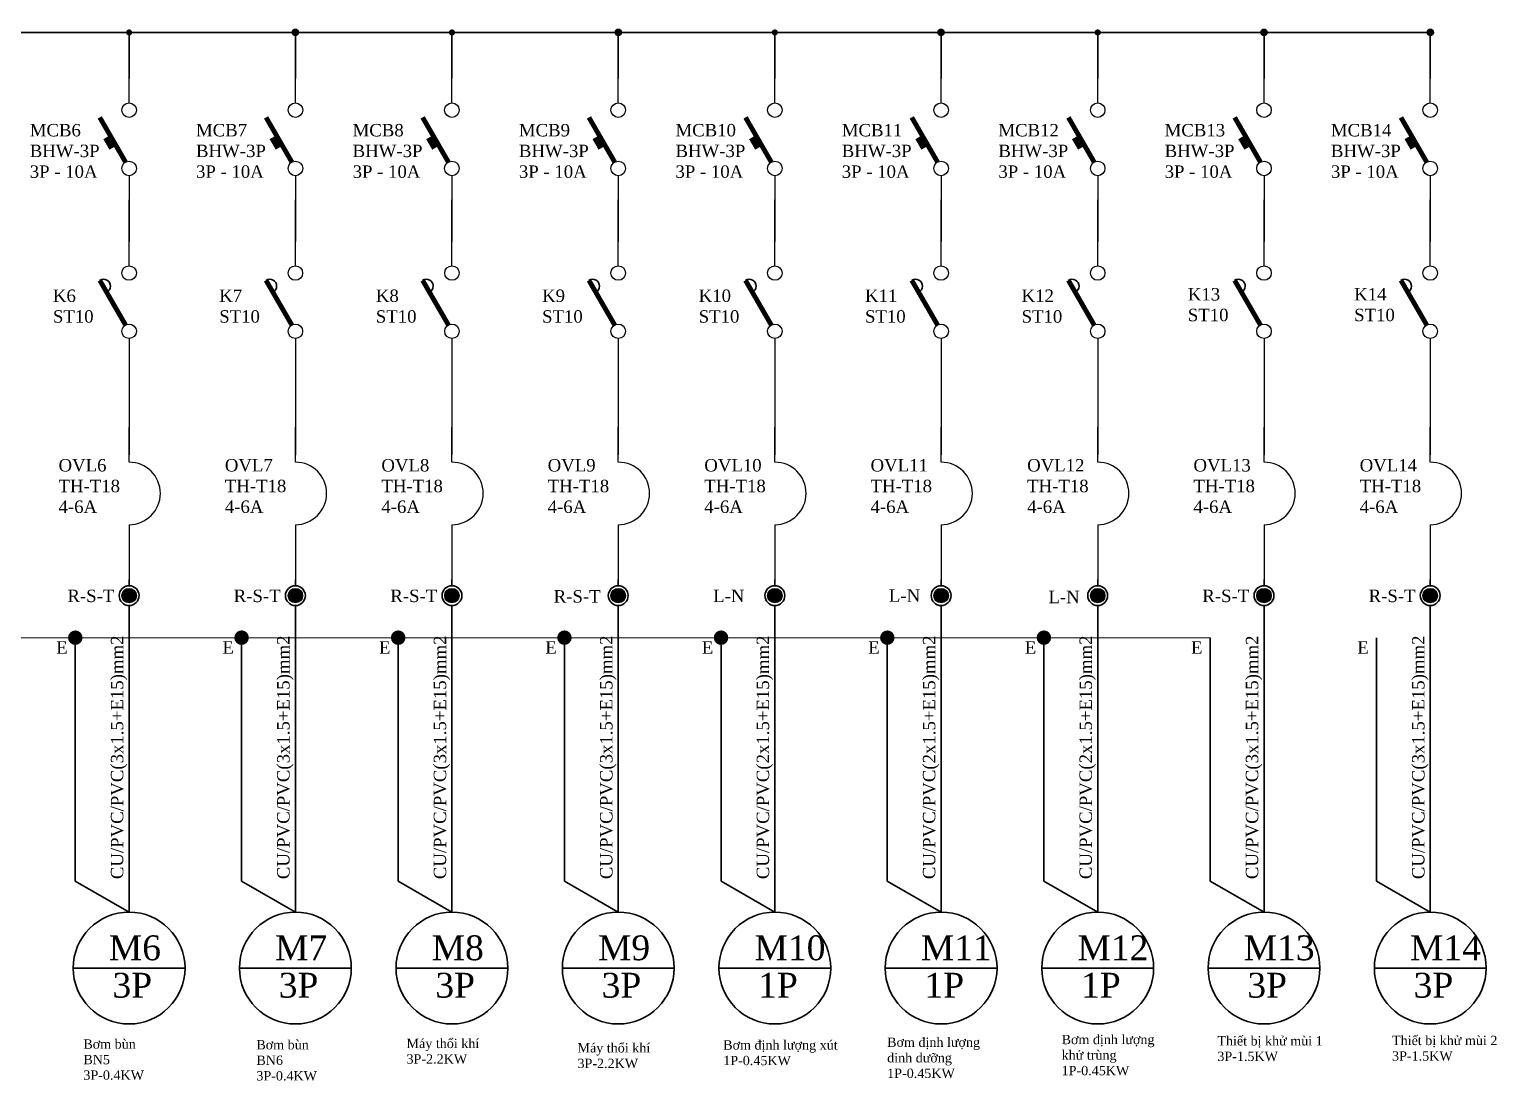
# Model space of a CAD drawing. Header units: millimetres. Extents: x 0 to 19177, y 0 to 12100.
# Drawn here: x 7498 to 9860, y 8298 to 9990 of the extents above; entities that cross this region are included whole.
import ezdxf

# ---------------------------------------------------------------- set-up
doc = ezdxf.new("R2010")
doc.units = ezdxf.units.MM
doc.header["$MEASUREMENT"] = 0
doc.linetypes.add('DASHED', pattern=[0.75, 0.5, -0.25])
doc.linetypes.add('HIDDEN', pattern=[0.375, 0.25, -0.125])
for name, color, linetype in [('1-DAY', 4, 'DASHED'), ('CHUTO', 3, 'Continuous'), ('MANH', 8, 'Continuous'), ('TBD', 2, 'Continuous')]:
    doc.layers.add(name, color=color, linetype=linetype)
doc.layers.add('NetDam', color=7, linetype='Continuous', lineweight=35)
doc.layers.add('NetManh', color=7, linetype='HIDDEN', lineweight=13)
doc.styles.get("Standard").update_dxf_attribs({"font": 'arial.ttf'})

# ---------------------------------------------------------------- blocks, each defined once
blk = doc.blocks.new('di2')
at = {"layer": 'TBD', "color": 0}
for p, q in [((0, 500), (0, 625)), ((0, 125), (0, 0))]:
    blk.add_line(p, q, dxfattribs=at)
for points, const_width in [([(-18.4, 195.2), (-151.1, 425)], 25), ([(-88.4, 266.4), (-119.7, 320.5)], 30)]:
    blk.add_lwpolyline(points, dxfattribs=dict(at, const_width=const_width))
for centre in [(0, 462.5), (0, 162.5)]:
    blk.add_circle(centre, 37.5, dxfattribs=at)

msp = doc.modelspace()

# ---------------------------------------------------------------- hatches: boundary and pattern name
at = {"layer": 'NetDam'}
h = msp.add_hatch(color=256, dxfattribs=at)
h.dxf.hatch_style = 1
h.paths.add_polyline_path([(7653.7, 9985.5), (7663.7, 9985.5, 1)])
h.paths.add_polyline_path([(7663.7, 9985.5), (7658.7, 9985.5), (7658.7, 9980.5, 0.414214)])
h.paths.add_polyline_path([(7658.7, 9985.5), (7653.7, 9985.5, 0.414214), (7658.7, 9980.5)])
h = msp.add_hatch(color=256, dxfattribs=at)
h.dxf.hatch_style = 1
h.paths.add_polyline_path([(7921.4, 9985.5), (7931.4, 9985.5, 1)])
h.paths.add_polyline_path([(7931.4, 9985.5), (7926.4, 9985.5), (7926.4, 9980.5, 0.414214)])
h.paths.add_polyline_path([(7926.4, 9985.5), (7921.4, 9985.5, 0.414214), (7926.4, 9980.5)])
h = msp.add_hatch(color=256, dxfattribs=at)
h.dxf.hatch_style = 1
h.paths.add_polyline_path([(8173.4, 9985.5), (8183.4, 9985.5, 1)])
h.paths.add_polyline_path([(8183.4, 9985.5), (8178.4, 9985.5), (8178.4, 9980.5, 0.414214)])
h.paths.add_polyline_path([(8178.4, 9985.5), (8173.4, 9985.5, 0.414214), (8178.4, 9980.5)])
h = msp.add_hatch(color=256, dxfattribs=at)
h.dxf.hatch_style = 1
h.paths.add_polyline_path([(8441.1, 9985.5), (8451.1, 9985.5, 1)])
h.paths.add_polyline_path([(8451.1, 9985.5), (8446.1, 9985.5), (8446.1, 9980.5, 0.414214)])
h.paths.add_polyline_path([(8446.1, 9985.5), (8441.1, 9985.5, 0.414214), (8446.1, 9980.5)])
h = msp.add_hatch(color=256, dxfattribs=at)
h.dxf.hatch_style = 1
h.paths.add_polyline_path([(8693.2, 9985.5), (8703.2, 9985.5, 1)])
h.paths.add_polyline_path([(8703.2, 9985.5), (8698.2, 9985.5), (8698.2, 9980.5, 0.414214)])
h.paths.add_polyline_path([(8698.2, 9985.5), (8693.2, 9985.5, 0.414214), (8698.2, 9980.5)])
h = msp.add_hatch(color=256, dxfattribs=at)
h.dxf.hatch_style = 1
h.paths.add_polyline_path([(8960.8, 9985.5), (8970.8, 9985.5, 1)])
h.paths.add_polyline_path([(8970.8, 9985.5), (8965.8, 9985.5), (8965.8, 9980.5, 0.414214)])
h.paths.add_polyline_path([(8965.8, 9985.5), (8960.8, 9985.5, 0.414214), (8965.8, 9980.5)])
h = msp.add_hatch(color=256, dxfattribs=at)
h.dxf.hatch_style = 1
h.paths.add_polyline_path([(9212.9, 9985.5), (9222.9, 9985.5, 1)])
h.paths.add_polyline_path([(9222.9, 9985.5), (9217.9, 9985.5), (9217.9, 9980.5, 0.414214)])
h.paths.add_polyline_path([(9217.9, 9985.5), (9212.9, 9985.5, 0.414214), (9217.9, 9980.5)])
h = msp.add_hatch(color=256, dxfattribs=at)
h.dxf.hatch_style = 1
h.paths.add_polyline_path([(9480.6, 9985.5), (9490.6, 9985.5, 1)])
h.paths.add_polyline_path([(9490.6, 9985.5), (9485.6, 9985.5), (9485.6, 9980.5, 0.414214)])
h.paths.add_polyline_path([(9485.6, 9985.5), (9480.6, 9985.5, 0.414214), (9485.6, 9980.5)])
h = msp.add_hatch(color=256, dxfattribs=at)
h.dxf.hatch_style = 1
h.paths.add_polyline_path([(9748.2, 9985.5), (9758.2, 9985.5, 1)])
h.paths.add_polyline_path([(9758.2, 9985.5), (9753.2, 9985.5), (9753.2, 9980.5, 0.414214)])
h.paths.add_polyline_path([(9753.2, 9985.5), (9748.2, 9985.5, 0.414214), (9753.2, 9980.5)])
h = msp.add_hatch(color=256, dxfattribs=at)
h.dxf.hatch_style = 1
h.paths.add_polyline_path([(7670.4, 9079, 1), (7647, 9079, 1)])
h = msp.add_hatch(color=256, dxfattribs=at)
h.dxf.hatch_style = 1
h.paths.add_polyline_path([(7938.1, 9079, 1), (7914.6, 9079, 1)])
h = msp.add_hatch(color=256, dxfattribs=at)
h.dxf.hatch_style = 1
h.paths.add_polyline_path([(8190.2, 9079, 1), (8166.7, 9079, 1)])
h = msp.add_hatch(color=256, dxfattribs=at)
h.dxf.hatch_style = 1
h.paths.add_polyline_path([(8457.8, 9079, 1), (8434.4, 9079, 1)])
h = msp.add_hatch(color=256, dxfattribs=at)
h.dxf.hatch_style = 1
h.paths.add_polyline_path([(8709.9, 9079, 1), (8686.5, 9079, 1)])
h = msp.add_hatch(color=256, dxfattribs=at)
h.dxf.hatch_style = 1
h.paths.add_polyline_path([(8977.6, 9079, 1), (8954.1, 9079, 1)])
h = msp.add_hatch(color=256, dxfattribs=at)
h.dxf.hatch_style = 1
h.paths.add_polyline_path([(9229.6, 9079, 1), (9206.2, 9079, 1)])
h = msp.add_hatch(color=256, dxfattribs=at)
h.dxf.hatch_style = 1
h.paths.add_polyline_path([(9497.3, 9079, 1), (9473.8, 9079, 1)])
h = msp.add_hatch(color=256, dxfattribs=at)
h.dxf.hatch_style = 1
h.paths.add_polyline_path([(9764.9, 9079, 1), (9741.5, 9079, 1)])
h = msp.add_hatch(color=256, dxfattribs=at)
h.dxf.hatch_style = 1
h.paths.add_polyline_path([(7583.8, 9011.3, 1), (7560.4, 9011.3, 1)])
h = msp.add_hatch(color=256, dxfattribs=at)
h.dxf.hatch_style = 1
h.paths.add_polyline_path([(7851.5, 9011.3, 1), (7828, 9011.3, 1)])
h = msp.add_hatch(color=256, dxfattribs=at)
h.dxf.hatch_style = 1
h.paths.add_polyline_path([(8103.6, 9011.3, 1), (8080.1, 9011.3, 1)])
h = msp.add_hatch(color=256, dxfattribs=at)
h.dxf.hatch_style = 1
h.paths.add_polyline_path([(8371.2, 9011.3, 1), (8347.8, 9011.3, 1)])
h = msp.add_hatch(color=256, dxfattribs=at)
h.dxf.hatch_style = 1
h.paths.add_polyline_path([(8623.3, 9011.3, 1), (8599.9, 9011.3, 1)])
h = msp.add_hatch(color=256, dxfattribs=at)
h.dxf.hatch_style = 1
h.paths.add_polyline_path([(8890.9, 9011.3, 1), (8867.5, 9011.3, 1)])
h = msp.add_hatch(color=256, dxfattribs=at)
h.dxf.hatch_style = 1
h.paths.add_polyline_path([(9143, 9011.3, 1), (9119.6, 9011.3, 1)])

# ---------------------------------------------------------------- linework, layer by layer
at = {"layer": 'CHUTO', "color": 7}
for p, q in [((7658.7, 9293.9), (7658.7, 9350.1)), ((7926.4, 9293.9), (7926.4, 9350.1)), ((8178.4, 9293.9), (8178.4, 9350.1)), ((8446.1, 9293.9), (8446.1, 9350.1)), ((8698.2, 9293.9), (8698.2, 9350.1)), ((8965.8, 9293.9), (8965.8, 9350.1)), ((9217.9, 9293.9), (9217.9, 9350.1)), ((9485.6, 9293.9), (9485.6, 9350.1)), ((9753.2, 9293.9), (9753.2, 9350.1)), ((7658.7, 9193.2), (7658.7, 9095.3)), ((7926.4, 9193.2), (7926.4, 9095.3)), ((8178.4, 9193.2), (8178.4, 9095.3)), ((8446.1, 9193.2), (8446.1, 9095.3)), ((8698.2, 9193.2), (8698.2, 9095.3)), ((8965.8, 9193.2), (8965.8, 9095.3)), ((9217.9, 9193.2), (9217.9, 9095.3)), ((9485.6, 9193.2), (9485.6, 9095.3)), ((9753.2, 9193.2), (9753.2, 9095.3))]:
    msp.add_line(p, q, dxfattribs=at)
at = {"layer": 'MANH', "color": 7, "ltscale": 100}
for centre in [(7658.7, 9243.5), (7926.4, 9243.5), (8178.4, 9243.5), (8446.1, 9243.5), (8698.2, 9243.5), (8965.8, 9243.5), (9217.9, 9243.5), (9485.6, 9243.5), (9753.2, 9243.5)]:
    msp.add_arc(centre, 50.3, 270, 90, dxfattribs=at)
at = {"layer": 'NetDam', "color": 0}
for p, q in [((7139, 9985.5), (7658.7, 9985.5)), ((7658.7, 9911.2), (7658.7, 9985.5)), ((7658.7, 9985.5), (8178.4, 9985.5)), ((7926.4, 9911.2), (7926.4, 9985.5)), ((8178.4, 9911.2), (8178.4, 9985.5)), ((8178.4, 9985.5), (8698.2, 9985.5)), ((8446.1, 9911.2), (8446.1, 9985.5)), ((8698.2, 9911.2), (8698.2, 9985.5)), ((8698.2, 9985.5), (9217.9, 9985.5)), ((8965.8, 9911.2), (8965.8, 9985.5)), ((9217.9, 9911.2), (9217.9, 9985.5)), ((9217.9, 9985.5), (9480.6, 9985.5)), ((9485.6, 9911.2), (9485.6, 9985.5)), ((9485.6, 9985.5), (9748.2, 9985.5)), ((9753.2, 9911.2), (9753.2, 9985.5)), ((7658.7, 9715.9), (7658.7, 9649)), ((7926.4, 9715.9), (7926.4, 9649)), ((8178.4, 9715.9), (8178.4, 9649)), ((8446.1, 9715.9), (8446.1, 9649)), ((8698.2, 9715.9), (8698.2, 9649)), ((8965.8, 9715.9), (8965.8, 9649)), ((9217.9, 9715.9), (9217.9, 9649)), ((9485.6, 9715.9), (9485.6, 9649)), ((9753.2, 9715.9), (9753.2, 9649)), ((7658.7, 9095), (7658.7, 9105)), ((7926.4, 9095), (7926.4, 9105)), ((8178.4, 9095), (8178.4, 9105)), ((8446.1, 9095), (8446.1, 9105)), ((8698.2, 9095), (8698.2, 9105)), ((8965.8, 9095), (8965.8, 9105)), ((9217.9, 9095), (9217.9, 9105)), ((9485.6, 9095), (9485.6, 9105)), ((9753.2, 9095), (9753.2, 9105)), ((7658.7, 9063), (7658.7, 8569.5)), ((7926.4, 9063), (7926.4, 8569.5)), ((8178.4, 9063), (8178.4, 8569.5)), ((8446.1, 9063), (8446.1, 8569.5)), ((8698.2, 9063), (8698.2, 8569.5)), ((8965.8, 9063), (8965.8, 8569.5)), ((9217.9, 9063), (9217.9, 8569.5)), ((9485.6, 9063), (9485.6, 8569.5)), ((9753.2, 9063), (9753.2, 8569.5)), ((7572.1, 9007), (7572.1, 9011.3)), ((7572.1, 8619.5), (7572.1, 9011.3)), ((7572.1, 9011.3), (7572.1, 9011.3)), ((7839.8, 9007), (7839.8, 9011.3)), ((7839.8, 8619.5), (7839.8, 9011.3)), ((8091.8, 9007), (8091.8, 9011.3)), ((8091.8, 8619.5), (8091.8, 9011.3)), ((8091.8, 9011.3), (8091.8, 9011.3)), ((8359.5, 9007), (8359.5, 9011.3)), ((8359.5, 8619.5), (8359.5, 9011.3)), ((8611.6, 9007), (8611.6, 9011.3)), ((8611.6, 8619.5), (8611.6, 9011.3)), ((8611.6, 9011.3), (8611.6, 9011.3)), ((8879.2, 9007), (8879.2, 9011.3)), ((8879.2, 8619.5), (8879.2, 9011.3)), ((9131.3, 9007), (9131.3, 9011.3)), ((9131.3, 8619.5), (9131.3, 9011.3)), ((9131.3, 9011.3), (9131.3, 9011.3)), ((9399, 9007), (9399, 9011.3)), ((9399, 8619.5), (9399, 9011.3)), ((9399, 9011.3), (9399, 8999.5)), ((9666.6, 9007), (9666.6, 9011.3)), ((9666.6, 8619.5), (9666.6, 9011.3)), ((9666.6, 9011.3), (9666.6, 8999.5)), ((7658.7, 8569.5), (7658.7, 8689.5)), ((7926.4, 8569.5), (7926.4, 8689.5)), ((8178.4, 8569.5), (8178.4, 8689.5)), ((8446.1, 8569.5), (8446.1, 8689.5)), ((8698.2, 8569.5), (8698.2, 8689.5)), ((8965.8, 8569.5), (8965.8, 8689.5)), ((9217.9, 8569.5), (9217.9, 8689.5)), ((9485.6, 8569.5), (9485.6, 8689.5)), ((9753.2, 8569.5), (9753.2, 8689.5)), ((7658.7, 8569.5), (7572.1, 8619.5)), ((7926.4, 8569.5), (7839.8, 8619.5)), ((8178.4, 8569.5), (8091.8, 8619.5)), ((8446.1, 8569.5), (8359.5, 8619.5)), ((8698.2, 8569.5), (8611.6, 8619.5)), ((8965.8, 8569.5), (8879.2, 8619.5)), ((9217.9, 8569.5), (9131.3, 8619.5)), ((9485.6, 8569.5), (9399, 8619.5)), ((9753.2, 8569.5), (9666.6, 8619.5)), ((7568.7, 8479.5), (7748.7, 8479.5)), ((7836.4, 8479.5), (8016.4, 8479.5)), ((8088.4, 8479.5), (8268.4, 8479.5)), ((8356.1, 8479.5), (8536.1, 8479.5)), ((8608.2, 8479.5), (8788.2, 8479.5)), ((8875.8, 8479.5), (9055.8, 8479.5)), ((9127.9, 8479.5), (9307.9, 8479.5)), ((9395.6, 8479.5), (9575.6, 8479.5)), ((9663.2, 8479.5), (9843.2, 8479.5))]:
    msp.add_line(p, q, dxfattribs=at)
at = {"layer": 'NetDam'}
for centre in [(7926.4, 9985.5), (8446.1, 9985.5), (8965.8, 9985.5), (9485.6, 9985.5), (9753.2, 9985.5)]:
    msp.add_circle(centre, 5, dxfattribs=at)
at = {"layer": 'NetDam', "color": 0}
for centre, radius in [((7658.7, 9079), 16), ((7926.4, 9079), 16), ((8178.4, 9079), 16), ((8446.1, 9079), 16), ((8698.2, 9079), 16), ((8965.8, 9079), 16), ((9217.9, 9079), 16), ((9485.6, 9079), 16), ((9753.2, 9079), 16), ((7658.7, 8479.5), 90), ((7926.4, 8479.5), 90), ((8178.4, 8479.5), 90), ((8446.1, 8479.5), 90), ((8698.2, 8479.5), 90), ((8965.8, 8479.5), 90), ((9217.9, 8479.5), 90), ((9485.6, 8479.5), 90), ((9753.2, 8479.5), 90)]:
    msp.add_circle(centre, radius, dxfattribs=at)
for centre in [(7617.5, 9577.2), (7885.1, 9577.2), (8137.2, 9577.2), (8404.9, 9577.2), (8656.9, 9577.2), (8924.6, 9577.2), (9176.7, 9577.2), (9444.3, 9577.2), (9712, 9577.2)]:
    msp.add_arc(centre, 11.1, 297.2081, 122.7919, dxfattribs=at)
at = {"layer": 'NetManh', "color": 0, "linetype": 'HIDDEN'}
msp.add_line((6280.5, 9011.3), (9399, 9011.3), dxfattribs=at)
at = {"layer": 'TBD', "color": 0}
for p, q in [((7658.7, 9609.9), (7658.7, 9649)), ((7926.4, 9609.9), (7926.4, 9649)), ((8178.4, 9609.9), (8178.4, 9649)), ((8446.1, 9609.9), (8446.1, 9649)), ((8698.2, 9609.9), (8698.2, 9649)), ((8965.8, 9609.9), (8965.8, 9649)), ((9217.9, 9609.9), (9217.9, 9649)), ((9485.6, 9609.9), (9485.6, 9649)), ((9753.2, 9609.9), (9753.2, 9649)), ((7658.7, 9492.7), (7658.7, 9305.4)), ((7926.4, 9492.7), (7926.4, 9305.4)), ((8178.4, 9492.7), (8178.4, 9305.4)), ((8446.1, 9492.7), (8446.1, 9305.4)), ((8698.2, 9492.7), (8698.2, 9305.4)), ((8965.8, 9492.7), (8965.8, 9305.4)), ((9217.9, 9492.7), (9217.9, 9305.4)), ((9485.6, 9492.7), (9485.6, 9305.4)), ((9753.2, 9492.7), (9753.2, 9305.4))]:
    msp.add_line(p, q, dxfattribs=at)
at = {"layer": 'TBD', "color": 0, "const_width": 7.81}
for points in [[(7652.9, 9514.7), (7611.5, 9586.5)], [(7920.6, 9514.7), (7879.1, 9586.5)], [(8172.7, 9514.7), (8131.2, 9586.5)], [(8440.3, 9514.7), (8398.9, 9586.5)], [(8692.4, 9514.7), (8650.9, 9586.5)], [(8960.1, 9514.7), (8918.6, 9586.5)], [(9212.1, 9514.7), (9170.7, 9586.5)], [(9479.8, 9514.7), (9438.3, 9586.5)], [(9747.5, 9514.7), (9706, 9586.5)]]:
    msp.add_lwpolyline(points, dxfattribs=at)
at = {"layer": 'TBD', "color": 0}
for centre in [(7658.7, 9598.2), (7926.4, 9598.2), (8178.4, 9598.2), (8446.1, 9598.2), (8698.2, 9598.2), (8965.8, 9598.2), (9217.9, 9598.2), (9485.6, 9598.2), (9753.2, 9598.2), (7658.7, 9504.5), (7926.4, 9504.5), (8178.4, 9504.5), (8446.1, 9504.5), (8698.2, 9504.5), (8965.8, 9504.5), (9217.9, 9504.5), (9485.6, 9504.5), (9753.2, 9504.5), (7658.7, 9079), (7926.4, 9079), (8178.4, 9079), (8446.1, 9079), (8698.2, 9079), (8965.8, 9079), (9217.9, 9079), (9485.6, 9079), (9753.2, 9079)]:
    msp.add_circle(centre, 11.7, dxfattribs=at)

# ---------------------------------------------------------------- block references
at = {"layer": '1-DAY', "color": 0, "xscale": 0.312500000007276, "yscale": 0.312500000007276, "zscale": 0.312500000007276}
for p in [(7658.7, 9715.9), (7926.4, 9715.9), (8178.4, 9715.9), (8446.1, 9715.9), (8698.2, 9715.9), (8965.8, 9715.9), (9217.9, 9715.9), (9485.6, 9715.9), (9753.2, 9715.9)]:
    msp.add_blockref('di2', p, dxfattribs=at)

# ---------------------------------------------------------------- texts
at = {"color": 0, "attachment_point": 1}
for s, width, heights, insert, char_height in [('{\\fTimes New Roman|b0|i0|c0|p18;\\C256;MCB6\\PBHW-3P\\P3P - 10A}', 136, [0], (7498.8, 9838.2), 20), ('{\\fTimes New Roman|b0|i0|c0|p18;\\C256;MCB7\\PBHW-3P\\P3P - 10A}', 136, [0], (7766.4, 9838.2), 20), ('{\\fTimes New Roman|b0|i0|c0|p18;\\C256;MCB8\\PBHW-3P\\P3P - 10A}', 136, [0], (8018.5, 9838.2), 20), ('{\\fTimes New Roman|b0|i0|c0|p18;\\C256;MCB9\\PBHW-3P\\P3P - 10A}', 136, [0], (8286.2, 9838.2), 20), ('{\\fTimes New Roman|b0|i0|c0|p18;\\C256;MCB10\\PBHW-3P\\P3P - 10A}', 136, [0], (8538.2, 9838.2), 20), ('{\\fTimes New Roman|b0|i0|c0|p18;\\C256;MCB11\\PBHW-3P\\P3P - 10A}', 136, [0], (8805.9, 9838.2), 20), ('{\\fTimes New Roman|b0|i0|c0|p18;\\C256;MCB12\\PBHW-3P\\P3P - 10A}', 136, [0], (9058, 9838.2), 20), ('{\\fTimes New Roman|b0|i0|c0|p18;\\C256;MCB13\\PBHW-3P\\P3P - 10A}', 136, [0], (9325.6, 9838.2), 20), ('{\\fTimes New Roman|b0|i0|c0|p18;\\C256;MCB14\\PBHW-3P\\P3P - 10A}', 136, [0], (9593.3, 9838.2), 20), ('{\\fTimes New Roman|b0|i0|c0|p18;\\C256;K6\\PST10}', 136, [0], (7536.1, 9571.7), 20), ('{\\fTimes New Roman|b0|i0|c0|p18;\\C256;K7\\PST10}', 136, [0], (7803.8, 9571.7), 20), ('{\\fTimes New Roman|b0|i0|c0|p18;\\C256;K8\\PST10}', 136, [0], (8055.9, 9571.7), 20), ('{\\fTimes New Roman|b0|i0|c0|p18;\\C256;K9\\PST10}', 136, [0], (8323.5, 9571.7), 20), ('{\\fTimes New Roman|b0|i0|c0|p18;\\C256;K10\\PST10}', 136, [0], (8575.6, 9571.7), 20), ('{\\fTimes New Roman|b0|i0|c0|p18;\\C256;K11\\PST10}', 136, [0], (8843.3, 9571.7), 20), ('{\\fTimes New Roman|b0|i0|c0|p18;\\C256;K12\\PST10}', 136, [0], (9095.4, 9571.7), 20), ('{\\fTimes New Roman|b0|i0|c0|p18;\\C256;K13\\PST10}', 136, [0], (9363, 9574.1), 20), ('{\\fTimes New Roman|b0|i0|c0|p18;\\C256;K14\\PST10}', 136, [0], (9630.7, 9574.1), 20), ('{\\fTimes New Roman|b0|i0|c0|p18;\\C256;OVL6\\PTH-T18\\P4-6A}', 136, [0], (7545.1, 9298.8), 20), ('{\\fTimes New Roman|b0|i0|c0|p18;\\C256;OVL7\\PTH-T18\\P4-6A}', 136, [0], (7812.8, 9298.8), 20), ('{\\fTimes New Roman|b0|i0|c0|p18;\\C256;OVL8\\PTH-T18\\P4-6A}', 136, [0], (8064.8, 9298.8), 20), ('{\\fTimes New Roman|b0|i0|c0|p18;\\C256;OVL9\\PTH-T18\\P4-6A}', 136, [0], (8332.5, 9298.8), 20), ('{\\fTimes New Roman|b0|i0|c0|p18;\\C256;OVL10\\PTH-T18\\P4-6A}', 136, [0], (8584.6, 9298.8), 20), ('{\\fTimes New Roman|b0|i0|c0|p18;\\C256;OVL11\\PTH-T18\\P4-6A}', 136, [0], (8852.2, 9298.8), 20), ('{\\fTimes New Roman|b0|i0|c0|p18;\\C256;OVL12\\PTH-T18\\P4-6A}', 136, [0], (9104.3, 9298.8), 20), ('{\\fTimes New Roman|b0|i0|c0|p18;\\C256;OVL13\\PTH-T18\\P4-6A}', 136, [0], (9372, 9298.8), 20), ('{\\fTimes New Roman|b0|i0|c0|p18;\\C256;OVL14\\PTH-T18\\P4-6A}', 136, [0], (9639.6, 9298.8), 20), ('{\\fTimes New Roman|b0|i0|c0|p18;\\C256;R-S-T}', 136, [0], (7559.4, 9088.6), 20), ('{\\fTimes New Roman|b0|i0|c0|p18;\\C256;R-S-T}', 136, [0], (7827.1, 9088.6), 20), ('{\\fTimes New Roman|b0|i0|c0|p18;\\C256;R-S-T}', 136, [0], (8079.2, 9088.6), 20), ('{\\fTimes New Roman|b0|i0|c0|p18;\\C256;R-S-T}', 136, [0], (8342.2, 9087.8), 20), ('{\\fTimes New Roman|b0|i0|c0|p18;\\C256;L-N}', 136, [0], (8598.9, 9088.6), 20), ('{\\fTimes New Roman|b0|i0|c0|p18;\\C256;L-N}', 136, [0], (8881.8, 9089.1), 20), ('{\\fTimes New Roman|b0|i0|c0|p18;\\C256;L-N}', 136, [0], (9138.6, 9086.8), 20), ('{\\fTimes New Roman|b0|i0|c0|p18;\\C256;R-S-T}', 136, [0], (9386.3, 9088.6), 20), ('{\\fTimes New Roman|b0|i0|c0|p18;\\C256;R-S-T}', 136, [0], (9654, 9088.6), 20), ('{\\fTimes New Roman|b0|i0|c0|p18;\\C256;M6}', 136, [0], (7626.1, 8532.1), 40), ('{\\fTimes New Roman|b0|i0|c0|p18;\\C256;M7}', 136, [0], (7893.7, 8532.1), 40), ('{\\fTimes New Roman|b0|i0|c0|p18;\\C256;M8}', 136, [0], (8145.8, 8532.1), 40), ('{\\fTimes New Roman|b0|i0|c0|p18;\\C256;M9}', 136, [0], (8413.5, 8532.1), 40), ('{\\fTimes New Roman|b0|i0|c0|p18;\\C256;M10}', 136, [0], (8665.5, 8532.1), 40), ('{\\fTimes New Roman|b0|i0|c0|p18;\\C256;M11}', 136, [0], (8933.2, 8532.1), 40), ('{\\fTimes New Roman|b0|i0|c0|p18;\\C256;M12}', 136, [0], (9185.3, 8532.1), 40), ('{\\fTimes New Roman|b0|i0|c0|p18;\\C256;M13}', 136, [0], (9452.9, 8532.1), 40), ('{\\fTimes New Roman|b0|i0|c0|p18;\\C256;M14}', 136, [0], (9720.6, 8532.1), 40), ('{\\fTimes New Roman|b0|i0|c0|p18;\\C256;3P}', 136, [0], (7631.9, 8471.9), 40), ('{\\fTimes New Roman|b0|i0|c0|p18;\\C256;3P}', 136, [0], (7899.5, 8471.9), 40), ('{\\fTimes New Roman|b0|i0|c0|p18;\\C256;3P}', 136, [0], (8151.6, 8471.9), 40), ('{\\fTimes New Roman|b0|i0|c0|p18;\\C256;3P}', 136, [0], (8419.3, 8471.9), 40), ('{\\fTimes New Roman|b0|i0|c0|p18;\\C256;1P}', 136, [0], (8671.3, 8471.9), 40), ('{\\fTimes New Roman|b0|i0|c0|p18;\\C256;1P}', 136, [0], (8939, 8471.9), 40), ('{\\fTimes New Roman|b0|i0|c0|p18;\\C256;1P}', 136, [0], (9191.1, 8471.9), 40), ('{\\fTimes New Roman|b0|i0|c0|p18;\\C256;3P}', 136, [0], (9458.7, 8471.9), 40), ('{\\fTimes New Roman|b0|i0|c0|p18;\\C256;3P}', 136, [0], (9726.4, 8471.9), 40), ('{\\fTimes New Roman|b0|i0|c0|p18;\\C256;Bơm bùn\\PBN5\\P3P-0.4KW}', 188.996, [70.1], (7585.1, 8364.7), 15), ('{\\fTimes New Roman|b0|i0|c0|p18;\\C256;Bơm bùn\\PBN6\\P3P-0.4KW}', 188.996, [70.1], (7863.6, 8363.6), 15), ('{\\fTimes New Roman|b0|i0|c0|p18;\\C256;Máy thổi khí \\P3P-2.2KW}', 188.996, [70.1], (8105.3, 8365.7), 15), ('{\\fTimes New Roman|b0|i0|c0|p18;\\C256;Bơm định lượng xút\\P1P-0.45KW}', 198.74, [0], (8615.1, 8363.2), 15), ('{\\fTimes New Roman|b0|i0|c0|p18;\\C256;Bơm định lượng\\Pdinh dưỡng\\P1P-0.45KW}', 198.74, [0], (8879, 8367.6), 15), ('{\\fTimes New Roman|b0|i0|c0|p18;\\C256;Bơm định lượng\\Pkhử trùng\\P1P-0.45KW}', 198.74, [0], (9159.8, 8372), 15), ('{\\fTimes New Roman|b0|i0|c0|p18;\\C256;Thiết bị khử mùi 1\\P3P-1.5KW}', 198.74, [0], (9410.5, 8369.9), 15), ('{\\fTimes New Roman|b0|i0|c0|p18;\\C256;Thiết bị khử mùi 2\\P3P-1.5KW}', 198.74, [0], (9691.7, 8370.5), 15), ('{\\fTimes New Roman|b0|i0|c0|p18;\\C256;Máy thổi khí \\P3P-2.2KW}', 188.996, [70.1], (8380.5, 8358.6), 15)]:
    msp.add_mtext_dynamic_manual_height_columns(s, width=width, gutter_width=1, heights=heights, dxfattribs=dict(at, insert=insert, char_height=char_height))
at = {"char_height": 20, "attachment_point": 1}
for insert in [(7541.3, 9005.5), (7808.9, 9005.5), (8061, 9005.5), (8328.7, 9005.5), (8580.7, 9005.5), (8848.4, 9005.5), (9100.5, 9005.5), (9368.1, 9005.5), (9635.8, 9005.5)]:
    msp.add_mtext_dynamic_manual_height_columns('{\\fTimes New Roman|b0|i0|c0|p18;E}', width=136, gutter_width=1, heights=[0], dxfattribs=dict(at, insert=insert))
at = {"color": 0, "char_height": 20, "attachment_point": 1, "rotation": 90}
for s, insert in [('{\\fTimes New Roman|b0|i0|c0|p18;\\C256;CU/PVC/PVC(3x1.5+E15)mm2}', (7629.4, 8622.6)), ('{\\fTimes New Roman|b0|i0|c0|p18;\\C256;CU/PVC/PVC(3x1.5+E15)mm2}', (7897, 8622.6)), ('{\\fTimes New Roman|b0|i0|c0|p18;\\C256;CU/PVC/PVC(3x1.5+E15)mm2}', (8149.1, 8622.6)), ('{\\fTimes New Roman|b0|i0|c0|p18;\\C256;CU/PVC/PVC(3x1.5+E15)mm2}', (8416.8, 8622.6)), ('{\\fTimes New Roman|b0|i0|c0|p18;\\C256;CU/PVC/PVC(2x1.5+E15)mm2}', (8668.9, 8622.6)), ('{\\fTimes New Roman|b0|i0|c0|p18;\\C256;CU/PVC/PVC(2x1.5+E15)mm2}', (8936.5, 8622.6)), ('{\\fTimes New Roman|b0|i0|c0|p18;\\C256;CU/PVC/PVC(2x1.5+E15)mm2}', (9188.6, 8622.6)), ('{\\fTimes New Roman|b0|i0|c0|p18;\\C256;CU/PVC/PVC(3x1.5+E15)mm2}', (9456.3, 8622.6)), ('{\\fTimes New Roman|b0|i0|c0|p18;\\C256;CU/PVC/PVC(3x1.5+E15)mm2}', (9723.9, 8622.6))]:
    msp.add_mtext_dynamic_manual_height_columns(s, width=136, gutter_width=1, heights=[0], dxfattribs=dict(at, insert=insert))

doc.saveas('drawing.dxf')
